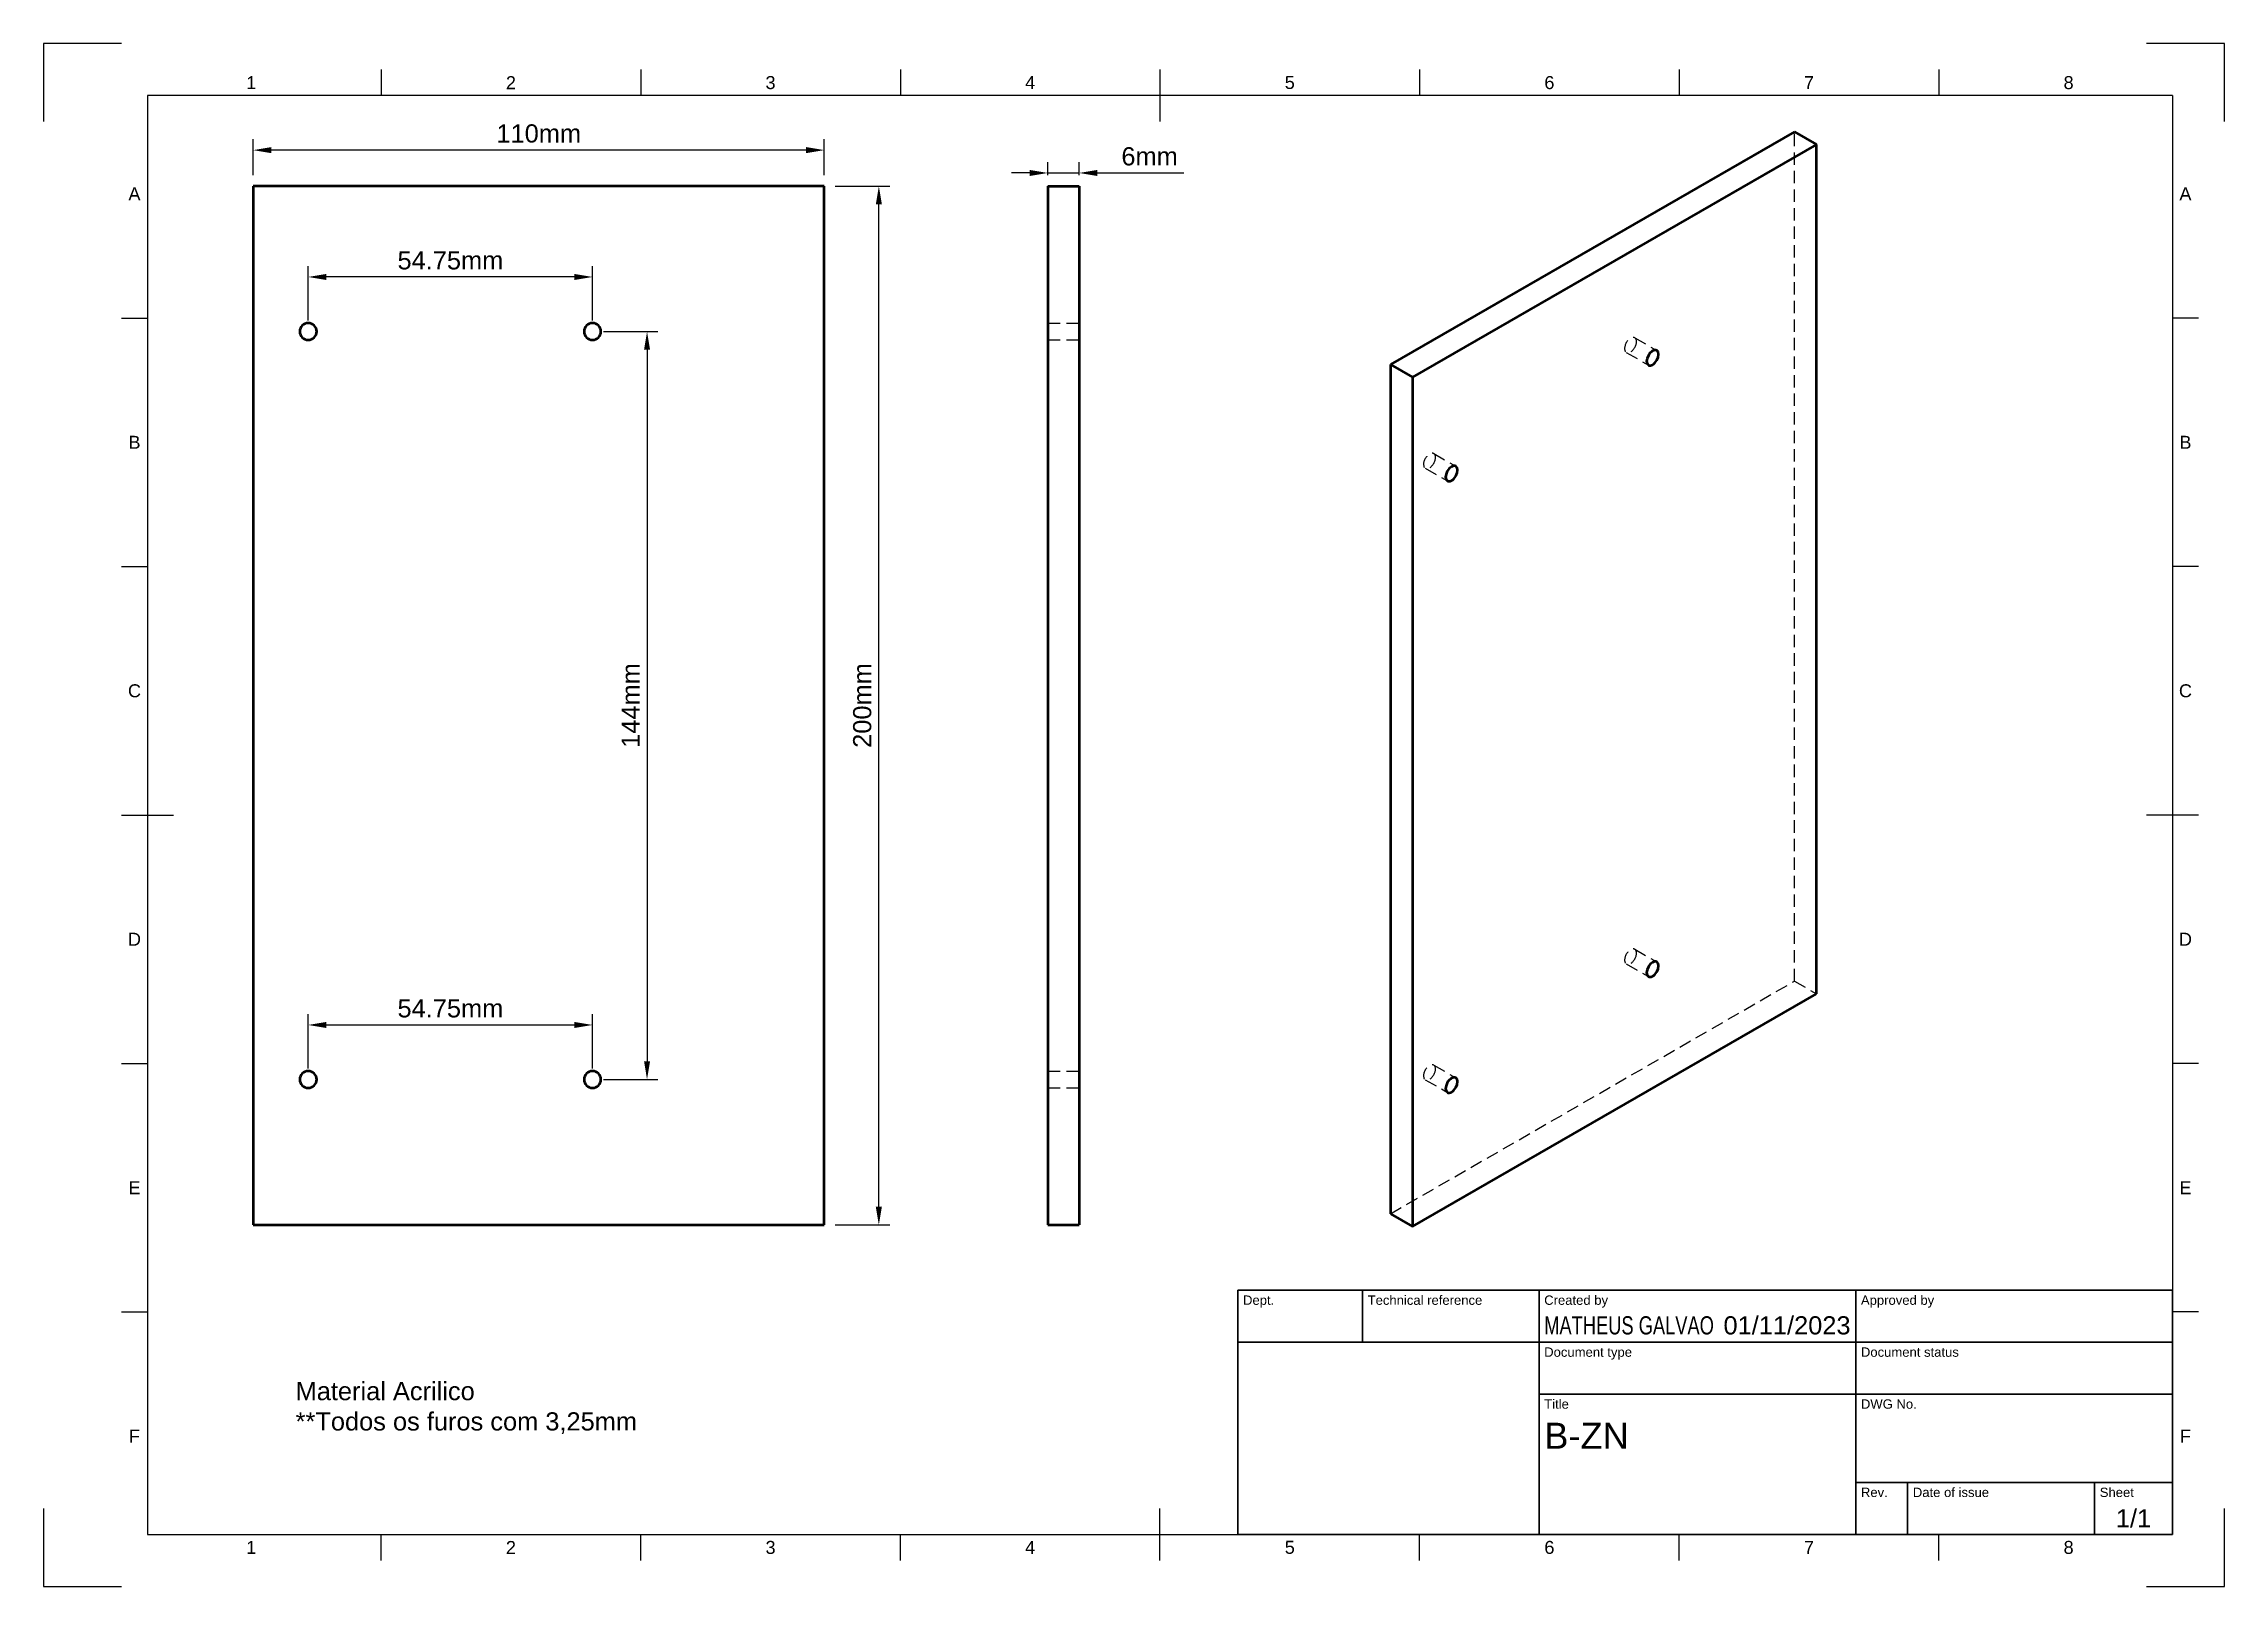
# Model space of a CAD drawing. Header units: millimetres. Extents: x 0 to 420, y 0 to 297.
import ezdxf
from ezdxf.enums import TextEntityAlignment as Align

# ---------------------------------------------------------------- set-up
doc = ezdxf.new("R2010")
doc.units = ezdxf.units.MM
doc.header["$LTSCALE"] = 0.75
doc.linetypes.add('HIDDEN2', pattern=[4.7625, 3.175, -1.5875])
for name, color, linetype, lineweight in [('BORDER', 7, 'Continuous', 25), ('FD_Dimensions', 7, 'Continuous', 25), ('Hidden', 7, 'HIDDEN2', 25), ('Notes', 7, 'Continuous', 25), ('TITLEBLOCK', 7, 'Continuous', 35), ('Visible', 7, 'Continuous', 50)]:
    doc.layers.add(name, color=color, linetype=linetype, lineweight=lineweight)
doc.styles.add('FusionTitle', font='arial.ttf')
doc.styles.get("Standard").update_dxf_attribs({"font": 'arial.ttf'})
doc.dimstyles.new('Dim-ISO-25', dxfattribs={"dimtxt": 3.5, "dimasz": 3.5, "dimexe": 2.1, "dimexo": 2.1, "dimgap": 1.4, "dimtad": 1, "dimzin": 12, "dimdsep": 46, "dimtxsty": 'Standard', "dimcen": 0, "dimazin": 3, "dimtp": 0.1, "dimtm": 0.1, "dimtfac": 0.714286, "dimtmove": 0, "dimatfit": 3, "dimfxl": 1, "dimtzin": 12, "dimarcsym": 0})

# ---------------------------------------------------------------- blocks, each defined once
blk = doc.blocks.new('ISO_A3_SHEET')
at = {"layer": 'BORDER'}
for p, q in [((65, 292), (65, 287)), ((115, 292), (115, 287)), ((165, 292), (165, 287)), ((215, 292), (215, 282)), ((265, 292), (265, 287)), ((315, 292), (315, 287)), ((365, 292), (365, 287)), ((410, 287), (20, 287)), ((20, 287), (20, 10)), ((410, 287), (410, 10)), ((15, 244.16666), (20, 244.16666)), ((415, 244.16666), (410, 244.16666)), ((15, 196.33333), (20, 196.33333)), ((415, 196.33333), (410, 196.33333)), ((15, 148.5), (25, 148.5)), ((415, 148.5), (405, 148.5)), ((15, 100.66667), (20, 100.66667)), ((415, 100.66667), (410, 100.66667)), ((15, 52.83334), (20, 52.83334)), ((415, 52.83334), (410, 52.83334)), ((215, 5), (215, 15)), ((20, 10), (410, 10)), ((65, 5), (65, 10)), ((115, 5), (115, 10)), ((165, 5), (165, 10)), ((265, 5), (265, 10)), ((315, 5), (315, 10)), ((365, 5), (365, 10))]:
    blk.add_line(p, q, dxfattribs=at)
at = {"layer": 'Defpoints'}
for p, q in [((15, 297), (0, 297)), ((0, 297), (0, 282)), ((420, 297), (405, 297)), ((420, 282), (420, 297)), ((0, 15), (0, 0)), ((420, 0), (420, 15)), ((0, 0), (15, 0)), ((405, 0), (420, 0))]:
    blk.add_line(p, q, dxfattribs=at)
at = {"layer": 'BORDER', "style": 'FusionTitle'}
for s, p in [('1', (40, 289.5)), ('2', (90, 289.5)), ('3', (140, 289.5)), ('4', (190, 289.5)), ('5', (240, 289.5)), ('6', (290, 289.5)), ('7', (340, 289.5)), ('8', (390, 289.5)), ('A', (17.5, 268.08333)), ('A', (412.5, 268.08333)), ('B', (17.5, 220.25)), ('B', (412.5, 220.25)), ('C', (17.5, 172.41667)), ('C', (412.5, 172.41667)), ('D', (17.5, 124.58334)), ('D', (412.5, 124.58334)), ('E', (17.5, 76.75001)), ('E', (412.5, 76.75001)), ('F', (17.5, 28.91668)), ('F', (412.5, 28.91668)), ('1', (40, 7.5)), ('2', (90, 7.5)), ('3', (140, 7.5)), ('4', (190, 7.5)), ('5', (240, 7.5)), ('6', (290, 7.5)), ('7', (340, 7.5)), ('8', (390, 7.5))]:
    blk.add_text(s, height=2.5, dxfattribs=at).set_placement(p, align=Align.MIDDLE)
blk = doc.blocks.new('ISO_TITLEBLOCK')
at = {"layer": 'TITLEBLOCK'}
for p, q in [((0, 47), (-180, 47)), ((-180, 47), (-180, 0)), ((-156, 37), (-156, 47)), ((-122, 0), (-122, 47)), ((-61, 0), (-61, 47)), ((0, 0), (0, 47)), ((-180, 37), (0, 37)), ((-122, 27), (0, 27)), ((-61, 10), (0, 10)), ((-51, 0), (-51, 10)), ((-15, 0), (-15, 10)), ((-180, 0), (0, 0))]:
    blk.add_line(p, q, dxfattribs=at)
at = {"layer": 'TITLEBLOCK', "style": 'FusionTitle'}
for s, p in [('Dept.', (-179, 46)), ('Technical reference', (-155, 46)), ('Created by', (-121, 46)), ('Approved by', (-60, 46)), ('Document type', (-121, 36)), ('Document status', (-60, 36)), ('Title', (-121, 26)), ('DWG No.', (-60, 26)), ('Rev.', (-60, 9)), ('Date of issue', (-50, 9)), ('Sheet', (-14, 9))]:
    blk.add_text(s, height=1.8, dxfattribs=at).set_placement(p, align=Align.TOP_LEFT)
for tag, height, p in [('DEPT', 3.5, (-179, 42)), ('TECHNICAL_REFERENCE', 3.5, (-155, 42)), ('CREATED_BY', 3.5, (-121, 42)), ('APPROVED_BY', 3.5, (-60, 42)), ('DOCUMENT_TYPE', 3.5, (-121, 32)), ('DOCUMENT_STATUS', 3.5, (-60, 32)), ('TITLE_1', 5, (-121, 21.5)), ('TITLE_2', 5, (-121, 14)), ('TITLE_3', 5, (-121, 6.5)), ('DATE_OF_ISSUE', 3.5, (-50, 5))]:
    blk.add_attdef(tag, text='', height=height, dxfattribs=at).set_placement(p, align=Align.TOP_LEFT)
for tag, p in [('CREATED_DATE', (-62, 42)), ('APPROVED_DATE', (-0.99, 42))]:
    blk.add_attdef(tag, text='', height=3.5, dxfattribs=at).set_placement(p, align=Align.TOP_RIGHT)
for tag, height, p in [('DRAWING_NUMBER', 5, (-30.5, 19.75)), ('REV', 3.5, (-56, 4.85)), ('SHEET', 3.5, (-7.5, 4.85))]:
    blk.add_attdef(tag, text='', height=height, dxfattribs=at).set_placement(p, align=Align.TOP_CENTER)
blk = doc.blocks.new('*D12')
at = {"layer": 'Defpoints', "color": 0, "transparency": 16777216}
for p in [(40.36004, 276.5), (40.36004, 269.57956), (150.36004, 269.57956)]:
    blk.add_point(p, dxfattribs=at)
at = {"layer": 'FD_Dimensions', "color": 0, "lineweight": -2, "transparency": 16777216}
for p, q in [((40.36004, 271.67956), (40.36004, 278.6)), ((150.36004, 271.67956), (150.36004, 278.6)), ((146.86004, 276.5), (43.86004, 276.5))]:
    blk.add_line(p, q, dxfattribs=at)
at = {"layer": 'FD_Dimensions', "color": 0, "transparency": 16777216}
for points in [[(43.86004, 277.083333), (43.86004, 275.916667), (40.36004, 276.5)], [(146.86004, 277.083333), (146.86004, 275.916667), (150.36004, 276.5)]]:
    blk.add_solid(points, dxfattribs=at)
at = {"layer": 'FD_Dimensions', "color": 0, "transparency": 16777216, "insert": (95.36004, 279.687005), "char_height": 3.5, "attachment_point": 5}
blk.add_mtext('110mm', dxfattribs=at)
blk = doc.blocks.new('*D13')
at = {"layer": 'Defpoints', "color": 0, "transparency": 16777216}
for p in [(150.36004, 269.57956), (160.86004, 269.57956), (150.36004, 69.57956)]:
    blk.add_point(p, dxfattribs=at)
at = {"layer": 'FD_Dimensions', "color": 0, "lineweight": -2, "transparency": 16777216}
for p, q in [((152.46004, 269.57956), (162.96004, 269.57956)), ((160.86004, 73.07956), (160.86004, 266.07956)), ((152.46004, 69.57956), (162.96004, 69.57956))]:
    blk.add_line(p, q, dxfattribs=at)
at = {"layer": 'FD_Dimensions', "color": 0, "transparency": 16777216}
for points in [[(160.276707, 266.07956), (161.443373, 266.07956), (160.86004, 269.57956)], [(160.276707, 73.07956), (161.443373, 73.07956), (160.86004, 69.57956)]]:
    blk.add_solid(points, dxfattribs=at)
at = {"layer": 'FD_Dimensions', "color": 0, "transparency": 16777216, "insert": (157.673035, 169.57956), "char_height": 3.5, "attachment_point": 5, "rotation": 90}
blk.add_mtext('200mm', dxfattribs=at)
blk = doc.blocks.new('*D14')
at = {"layer": 'Defpoints', "color": 0, "transparency": 16777216}
for p in [(50.96804, 252.07956), (50.96804, 241.57956), (105.71804, 241.57956)]:
    blk.add_point(p, dxfattribs=at)
at = {"layer": 'FD_Dimensions', "color": 0, "lineweight": -2, "transparency": 16777216}
for p, q in [((50.96804, 243.67956), (50.96804, 254.17956)), ((102.21804, 252.07956), (54.46804, 252.07956)), ((105.71804, 243.67956), (105.71804, 254.17956))]:
    blk.add_line(p, q, dxfattribs=at)
at = {"layer": 'FD_Dimensions', "color": 0, "transparency": 16777216}
for points in [[(54.46804, 252.662894), (54.46804, 251.496227), (50.96804, 252.07956)], [(102.21804, 252.662894), (102.21804, 251.496227), (105.71804, 252.07956)]]:
    blk.add_solid(points, dxfattribs=at)
at = {"layer": 'FD_Dimensions', "color": 0, "transparency": 16777216, "insert": (78.34304, 255.259404), "char_height": 3.5, "attachment_point": 5}
blk.add_mtext('54.75mm', dxfattribs=at)
blk = doc.blocks.new('*D15')
at = {"layer": 'Defpoints', "color": 0, "transparency": 16777216}
for p in [(105.71804, 108.07956), (50.96804, 97.57956), (105.71804, 97.57956)]:
    blk.add_point(p, dxfattribs=at)
at = {"layer": 'FD_Dimensions', "color": 0, "lineweight": -2, "transparency": 16777216}
for p, q in [((50.96804, 99.67956), (50.96804, 110.17956)), ((105.71804, 99.67956), (105.71804, 110.17956)), ((54.46804, 108.07956), (102.21804, 108.07956))]:
    blk.add_line(p, q, dxfattribs=at)
at = {"layer": 'FD_Dimensions', "color": 0, "transparency": 16777216}
for points in [[(54.46804, 108.662894), (54.46804, 107.496227), (50.96804, 108.07956)], [(102.21804, 108.662894), (102.21804, 107.496227), (105.71804, 108.07956)]]:
    blk.add_solid(points, dxfattribs=at)
at = {"layer": 'FD_Dimensions', "color": 0, "transparency": 16777216, "insert": (78.34304, 111.259404), "char_height": 3.5, "attachment_point": 5}
blk.add_mtext('54.75mm', dxfattribs=at)
blk = doc.blocks.new('*D16')
at = {"layer": 'Defpoints', "color": 0, "transparency": 16777216}
for p in [(105.71804, 241.57956), (105.71804, 97.57956), (116.21804, 97.57956)]:
    blk.add_point(p, dxfattribs=at)
at = {"layer": 'FD_Dimensions', "color": 0, "lineweight": -2, "transparency": 16777216}
for p, q in [((107.81804, 241.57956), (118.31804, 241.57956)), ((116.21804, 238.07956), (116.21804, 101.07956)), ((107.81804, 97.57956), (118.31804, 97.57956))]:
    blk.add_line(p, q, dxfattribs=at)
at = {"layer": 'FD_Dimensions', "color": 0, "transparency": 16777216}
for points in [[(115.634707, 238.07956), (116.801373, 238.07956), (116.21804, 241.57956)], [(115.634707, 101.07956), (116.801373, 101.07956), (116.21804, 97.57956)]]:
    blk.add_solid(points, dxfattribs=at)
at = {"layer": 'FD_Dimensions', "color": 0, "transparency": 16777216, "insert": (113.060878, 169.57956), "char_height": 3.5, "attachment_point": 5, "rotation": 90}
blk.add_mtext('144mm', dxfattribs=at)
blk = doc.blocks.new('*D17')
at = {"layer": 'Defpoints', "color": 0, "transparency": 16777216}
for p in [(193.421527, 269.57956), (199.421527, 272.100524), (199.421527, 269.57956)]:
    blk.add_point(p, dxfattribs=at)
at = {"layer": 'FD_Dimensions', "color": 0, "lineweight": -2, "transparency": 16777216}
for p, q in [((193.421527, 271.67956), (193.421527, 274.200524)), ((199.421527, 271.67956), (199.421527, 274.200524)), ((189.921527, 272.100524), (186.421527, 272.100524)), ((193.421527, 272.100524), (199.421527, 272.100524)), ((202.921527, 272.100524), (219.58783, 272.100524))]:
    blk.add_line(p, q, dxfattribs=at)
at = {"layer": 'FD_Dimensions', "color": 0, "transparency": 16777216}
for points in [[(189.921527, 272.683857), (189.921527, 271.517191), (193.421527, 272.100524)], [(202.921527, 272.683857), (202.921527, 271.517191), (199.421527, 272.100524)]]:
    blk.add_solid(points, dxfattribs=at)
at = {"layer": 'FD_Dimensions', "color": 0, "transparency": 16777216, "insert": (213.004678, 275.287529), "char_height": 3.5, "attachment_point": 5}
blk.add_mtext('6mm', dxfattribs=at)

msp = doc.modelspace()

# ---------------------------------------------------------------- linework, layer by layer
at = {"layer": 'Hidden', "extrusion": (0.707107, -0.407196, 0.578093)}
for p, q in [((337.196429, 116.523521), (337.196429, 280.032946)), ((306.440695, 240.371793), (310.683336, 237.928619)), ((304.818841, 237.555397), (309.061481, 235.112223)), ((266.104744, 215.261432), (270.347385, 212.818258)), ((267.726599, 218.077828), (271.96924, 215.634654)), ((306.440695, 122.645007), (310.683336, 120.201833)), ((304.818841, 119.828611), (309.061481, 117.385437)), ((259.414683, 71.731992), (337.196429, 116.523521)), ((337.196429, 116.523521), (341.43907, 114.080347)), ((266.104744, 97.534646), (270.347385, 95.091472)), ((267.726599, 100.351042), (271.96924, 97.907868))]:
    msp.add_line(p, q, dxfattribs=at)
at = {"layer": 'Hidden', "extrusion": (1, -2e-16, 2.966e-13)}
for p, q in [((193.421527, 243.20456), (199.421527, 243.20456)), ((193.421527, 239.95456), (199.421527, 239.95456)), ((193.421527, 99.20456), (199.421527, 99.20456)), ((193.421527, 95.95456), (199.421527, 95.95456))]:
    msp.add_line(p, q, dxfattribs=at)
at = {"layer": 'Hidden', "extrusion": (-4e-16, -1e-16, -1)}
for centre in [(305.629768, 238.963595), (305.629768, 121.236809)]:
    msp.add_ellipse(centre, major_axis=(0.810927, 1.408198), ratio=0.5780931159, start_param=1.5707963268, end_param=7.853981634, dxfattribs=at)
at = {"layer": 'Hidden', "extrusion": (-1e-16, -4e-16, -1)}
for centre in [(266.915672, 216.66963), (266.915672, 98.942844)]:
    msp.add_ellipse(centre, major_axis=(0.810927, 1.408198), ratio=0.5780931159, start_param=1.5707963268, end_param=7.853981634, dxfattribs=at)
at = {"layer": 'Visible', "extrusion": (0.707107, -0.407196, 0.578093)}
for p, q in [((337.196429, 280.032946), (259.414683, 235.241417)), ((341.43907, 277.589772), (263.657324, 232.798243)), ((337.196429, 280.032946), (341.43907, 277.589772)), ((341.43907, 114.080347), (341.43907, 277.589772)), ((259.414683, 235.241417), (259.414683, 71.731992)), ((259.414683, 235.241417), (263.657324, 232.798243)), ((263.657324, 232.798243), (263.657324, 69.288818)), ((263.657324, 69.288818), (341.43907, 114.080347)), ((259.414683, 71.731992), (263.657324, 69.288818))]:
    msp.add_line(p, q, dxfattribs=at)
at = {"layer": 'Visible'}
for p, q in [((40.36004, 269.57956), (40.36004, 69.57956)), ((150.36004, 269.57956), (40.36004, 269.57956)), ((150.36004, 69.57956), (150.36004, 269.57956)), ((40.36004, 69.57956), (150.36004, 69.57956))]:
    msp.add_line(p, q, dxfattribs=at)
at = {"layer": 'Visible', "extrusion": (1, -2e-16, 2.966e-13)}
for p, q in [((193.421527, 269.57956), (193.421527, 69.57956)), ((193.421527, 269.57956), (199.421527, 269.57956)), ((199.421527, 269.57956), (199.421527, 69.57956)), ((193.421527, 69.57956), (199.421527, 69.57956))]:
    msp.add_line(p, q, dxfattribs=at)
at = {"layer": 'Visible', "extrusion": (0, 0, -1)}
for centre in [(-50.96804, 241.57956), (-105.71804, 241.57956), (-50.96804, 97.57956), (-105.71804, 97.57956)]:
    msp.add_circle(centre, 1.625, dxfattribs=at)
at = {"layer": 'Visible', "extrusion": (-4e-16, -1e-16, -1)}
for centre in [(309.872409, 236.520421), (309.872409, 118.793635)]:
    msp.add_ellipse(centre, major_axis=(0.810927, 1.408198), ratio=0.5780931159, start_param=1.5707963268, end_param=7.853981634, dxfattribs=at)
at = {"layer": 'Visible', "extrusion": (-1e-16, -4e-16, -1)}
for centre in [(271.158312, 214.226456), (271.158312, 96.49967)]:
    msp.add_ellipse(centre, major_axis=(0.810927, 1.408198), ratio=0.5780931159, start_param=1.5707963268, end_param=7.853981634, dxfattribs=at)

# ---------------------------------------------------------------- block references
at = {"layer": 'BORDER'}
msp.add_blockref('ISO_A3_SHEET', (0, 0), dxfattribs=at)
at = {"layer": 'TITLEBLOCK'}
ref = msp.add_blockref('ISO_TITLEBLOCK', (410, 10), dxfattribs=at)
ref.add_attrib('CREATED_DATE', '01/11/2023', dxfattribs={"height": 3.5, "style": 'FusionTitle'}).set_placement((348, 52), align=Align.TOP_RIGHT)
ref.add_attrib('SHEET', '1/1', dxfattribs={"height": 3.5, "style": 'FusionTitle'}).set_placement((402.5, 14.85), align=Align.TOP_CENTER)
ref.add_attrib('TITLE_1', 'B-ZN', dxfattribs={"height": 5, "style": 'FusionTitle'}).set_placement((289, 31.5), align=Align.TOP_LEFT)
ref.add_attrib('CREATED_BY', 'MATHEUS GALVAO', dxfattribs={"height": 3.5, "style": 'FusionTitle', "width": 0.720429}).set_placement((289, 52), align=Align.TOP_LEFT)

# ---------------------------------------------------------------- texts
at = {"layer": 'Notes', "insert": (48.530606, 39.344429), "char_height": 3.5, "attachment_point": 1}
msp.add_mtext_dynamic_manual_height_columns('Material Acrilico\\P**Todos os furos com 3,25mm', width=90.745835, gutter_width=17.5, heights=[0], dxfattribs=at)

# ---------------------------------------------------------------- dimensions: what is measured, and where the dimension line sits
at = {"layer": 'FD_Dimensions'}
for p1, p2, distance, picture, middle in [((150.36004, 269.57956), (40.36004, 269.57956), -6.92044, '*D12', (95.36004, 279.687005)), ((193.421527, 269.57956), (199.421527, 269.57956), 2.520964, '*D17', (213.004678, 275.287529)), ((150.36004, 69.57956), (150.36004, 269.57956), -10.5, '*D13', (157.673035, 169.57956)), ((105.71804, 241.57956), (50.96804, 241.57956), -10.5, '*D14', (78.34304, 255.259404)), ((105.71804, 241.57956), (105.71804, 97.57956), 10.5, '*D16', (113.060878, 169.57956)), ((50.96804, 97.57956), (105.71804, 97.57956), 10.5, '*D15', (78.34304, 111.259404))]:
    dim = msp.add_aligned_dim(p1=p1, p2=p2, distance=distance, dimstyle='Dim-ISO-25', override={"dimlfac": 1, "dimpost": 'mm', "dimclrd": 0, "dimclre": 0}, dxfattribs=at)
    dim.commit()
    dim.dimension.update_dxf_attribs({"geometry": picture, "text_midpoint": middle})

doc.saveas('drawing.dxf')
